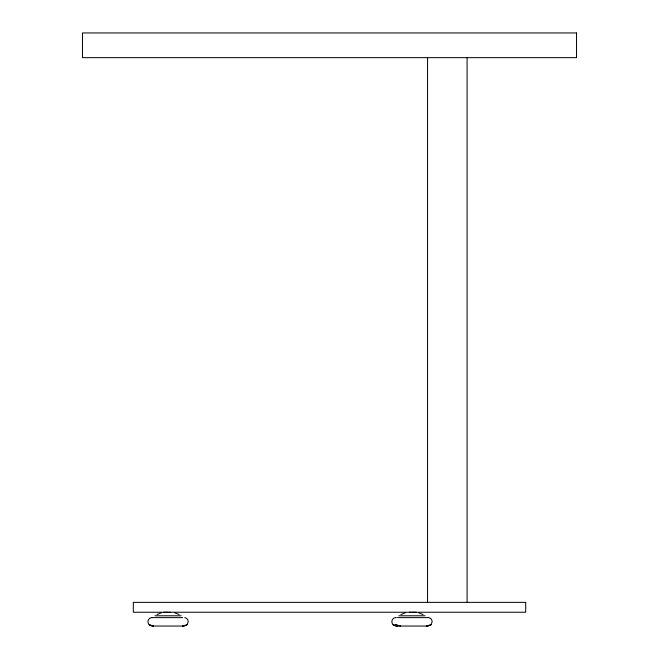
<?xml version="1.0" encoding="UTF-8"?>
<svg xmlns="http://www.w3.org/2000/svg" width="659" height="659" viewBox="0 0 659 659"><rect width="100%" height="100%" fill="white"/><g stroke="black" fill="none" stroke-linecap="round" stroke-linejoin="round"><path stroke-width="0.99" d="M156.999 614.583L161.356 612.804M400.919 614.583L405.269 612.804M151.405 617.623L149.544 618.364L148.341 619.839L147.929 621.701C148.02 624.773 150.664 626.215 153.456 626.05L149.165 624.773L152.847 626.05L183.317 626.05L185.443 625.482L187.304 624.411L188.235 621.701L187.823 619.839L186.621 618.364L184.759 617.623M395.318 617.623L393.456 618.364L392.262 619.839L391.841 621.701C391.94 624.773 394.576 626.215 397.377 626.05L393.077 624.773L396.767 626.05L427.23 626.05L429.355 625.482L431.225 624.411L432.156 621.701L431.736 619.839L430.533 618.364L428.671 617.623M163.77 612.244L167.765 612.236M409.354 612.244L411.274 612.236M412.312 612.236L416.307 612.244M154.964 615.786L181.2 615.786M398.876 615.786L425.121 615.786M151.743 617.623L152.41 617.623M152.74 617.623L182.65 617.623M395.655 617.623L396.323 617.623M397.426 617.623L427.337 617.623M427.675 617.623L428.342 617.623M168.803 612.236L170.722 612.244M398.67 625.572L395.351 624.773L400.614 626.05M418.729 612.804L423.078 614.583M174.808 612.804L179.166 614.583M467.083 57.654L467.083 602.367M427.559 57.654L427.559 602.367M186.999 624.773L185.78 625.572L182.708 626.05L186.999 624.773M430.92 624.773L429.693 625.572L426.62 626.05L430.92 624.773M576.534 32.95L82.466 32.95L82.466 57.654L576.534 57.654L576.534 32.95M525.684 602.367L133.316 602.367L133.316 612.244L525.684 612.244L525.684 602.367"/></g></svg>
